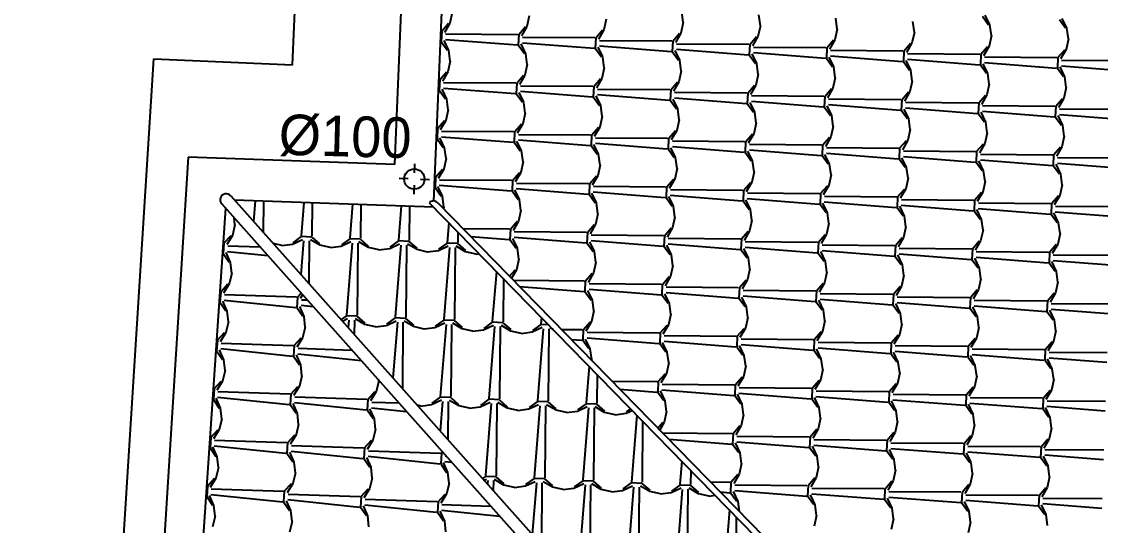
# Model space of a CAD drawing. Extents: x 1037 to 14540, y 1034 to 18285.
# Drawn here: x 5880 to 6412, y 2069 to 2318 of the extents above; entities that cross this region are included whole.
import ezdxf

# ---------------------------------------------------------------- set-up
doc = ezdxf.new("R2010")
doc.units = 0
doc.header["$LTSCALE"] = 100
doc.header["$MEASUREMENT"] = 0
doc.layers.get('0').update_dxf_attribs({"color": 240, "linetype": 'CONTINUOUS'})
for name, color, linetype in [('proiezioni', 252, 'CONTINUOUS'), ('retini copertura', 32, 'CONTINUOUS'), ('testi di progetto', 7, 'CONTINUOUS')]:
    doc.layers.add(name, color=color, linetype=linetype)
doc.styles.add('GREEKS', font='greeks')

# ---------------------------------------------------------------- blocks, each defined once
blk = doc.blocks.new('*X1851')
at = {"color": 0}
for p, q in [((6.4584, 22.1636), (6.4549, 22.1971)), ((6.4584, 22.1636), (6.4456, 22.1115)), ((6.4041, 22.0729), (6.4389, 22.1112)), ((6.4456, 22.1115), (6.4174, 22.0659)), ((6.4041, 22.0729), (6.4006, 22.0213)), ((6.4006, 22.0213), (6.4299, 21.9787)), ((6.4364, 21.9775), (6.4147, 22.0265)), ((6.4213, 22.032), (6.6203, 22.0114)), ((6.4232, 22.0596), (6.582, 22.0543)), ((6.4421, 21.9241), (6.4364, 21.9775)), ((6.4421, 21.9241), (6.4292, 21.8721)), ((6.3878, 21.8335), (6.4226, 21.8718)), ((6.4292, 21.8721), (6.401, 21.8264)), ((6.3878, 21.8335), (6.3843, 21.7819)), ((6.4068, 21.8201), (6.7624, 21.8084)), ((6.7669, 21.8076), (6.7634, 21.756)), ((6.7669, 21.8076), (6.7845, 21.827)), ((6.7916, 21.8191), (6.7802, 21.8006)), ((6.3843, 21.7819), (6.4135, 21.7392)), ((6.4201, 21.738), (6.3983, 21.7871)), ((6.405, 21.7925), (6.7588, 21.7559)), ((6.7634, 21.756), (6.7926, 21.7134)), ((6.7992, 21.7122), (6.7775, 21.7612)), ((6.7841, 21.7667), (6.8437, 21.7605)), ((6.786, 21.7943), (6.8145, 21.7933)), ((6.4258, 21.6847), (6.4201, 21.738)), ((6.8049, 21.6588), (6.7992, 21.7122)), ((6.4258, 21.6847), (6.4129, 21.6326)), ((6.8049, 21.6588), (6.792, 21.6068)), ((6.3714, 21.594), (6.4062, 21.6323)), ((6.4129, 21.6326), (6.3847, 21.587)), ((6.7506, 21.5682), (6.7854, 21.6065)), ((6.792, 21.6068), (6.7638, 21.5611)), ((6.3714, 21.594), (6.3679, 21.5424)), ((6.3679, 21.5424), (6.3972, 21.4998)), ((6.4038, 21.4986), (6.382, 21.5476)), ((6.3886, 21.5531), (6.7425, 21.5165)), ((6.3905, 21.5807), (6.746, 21.5689)), ((6.7506, 21.5682), (6.747, 21.5166)), ((6.7696, 21.5548), (7.0348, 21.5461)), ((6.4094, 21.4452), (6.4038, 21.4986)), ((6.747, 21.5166), (6.7763, 21.4739)), ((6.7829, 21.4727), (6.7611, 21.5218)), ((6.7678, 21.5272), (7.0804, 21.4949)), ((6.4094, 21.4452), (6.3966, 21.3932)), ((6.7886, 21.4194), (6.7829, 21.4727)), ((6.3551, 21.3546), (6.3899, 21.3929)), ((6.3966, 21.3932), (6.3684, 21.3476)), ((6.7886, 21.4194), (6.7757, 21.3673)), ((7.1677, 21.3935), (7.1548, 21.3415)), ((7.1677, 21.3935), (7.1673, 21.3973)), ((6.3551, 21.3546), (6.3516, 21.303)), ((6.3742, 21.3412), (6.7297, 21.3295)), ((6.7342, 21.3287), (6.7307, 21.2771)), ((6.7342, 21.3287), (6.769, 21.367)), ((6.7757, 21.3673), (6.7475, 21.3217)), ((7.1134, 21.3029), (7.1481, 21.3412)), ((7.1548, 21.3415), (7.1266, 21.2958)), ((6.3516, 21.303), (6.3809, 21.2604)), ((6.3874, 21.2591), (6.3657, 21.3082)), ((6.3723, 21.3137), (6.7262, 21.277)), ((6.7307, 21.2771), (6.76, 21.2345)), ((6.7666, 21.2333), (6.7448, 21.2823)), ((6.7514, 21.2878), (7.1053, 21.2512)), ((6.7533, 21.3154), (7.1088, 21.3036)), ((7.1134, 21.3029), (7.1098, 21.2513)), ((7.1324, 21.2895), (7.2672, 21.2851)), ((6.3931, 21.2058), (6.3874, 21.2591)), ((6.7722, 21.1799), (6.7666, 21.2333)), ((7.1098, 21.2513), (7.1391, 21.2086)), ((7.1457, 21.2074), (7.1239, 21.2565)), ((7.1306, 21.2619), (7.3038, 21.244)), ((6.3931, 21.2058), (6.3802, 21.1537)), ((6.7722, 21.1799), (6.7594, 21.1279)), ((7.1514, 21.1541), (7.1457, 21.2074)), ((6.3388, 21.1152), (6.3736, 21.1534)), ((6.3802, 21.1537), (6.352, 21.1081)), ((6.7179, 21.0893), (6.7527, 21.1276)), ((6.7594, 21.1279), (6.7312, 21.0823)), ((7.1514, 21.1541), (7.1385, 21.102)), ((6.3388, 21.1152), (6.3353, 21.0636)), ((6.3353, 21.0636), (6.3645, 21.0209)), ((6.3711, 21.0197), (6.3494, 21.0687)), ((6.356, 21.0742), (6.7098, 21.0376)), ((6.3578, 21.1018), (6.7134, 21.09)), ((6.7179, 21.0893), (6.7144, 21.0377)), ((6.7369, 21.0759), (7.0925, 21.0642)), ((7.097, 21.0634), (7.0935, 21.0118)), ((7.097, 21.0634), (7.1318, 21.1017)), ((7.1385, 21.102), (7.1103, 21.0564)), ((6.3768, 20.9664), (6.3711, 21.0197)), ((6.7144, 21.0377), (6.7437, 20.9951)), ((6.7502, 20.9938), (6.7285, 21.0429)), ((6.7351, 21.0484), (7.089, 21.0117)), ((7.0935, 21.0118), (7.1228, 20.9692)), ((7.1293, 20.968), (7.1076, 21.017)), ((7.1142, 21.0225), (7.4681, 20.9859)), ((7.1161, 21.0501), (7.4716, 21.0383)), ((7.4761, 21.0376), (7.4726, 20.986)), ((7.4761, 21.0376), (7.482, 21.044)), ((7.4913, 21.0336), (7.4894, 21.0305)), ((7.4952, 21.0242), (7.4997, 21.0241)), ((6.3768, 20.9664), (6.3639, 20.9143)), ((6.7559, 20.9405), (6.7502, 20.9938)), ((7.135, 20.9146), (7.1293, 20.968)), ((7.4726, 20.986), (7.5019, 20.9433)), ((7.5085, 20.9421), (7.4867, 20.9912)), ((7.4933, 20.9966), (7.5273, 20.9931)), ((6.3225, 20.8757), (6.3572, 20.914)), ((6.3639, 20.9143), (6.3357, 20.8687)), ((6.7559, 20.9405), (6.743, 20.8884)), ((7.135, 20.9146), (7.1222, 20.8626)), ((7.5141, 20.8888), (7.5085, 20.9421)), ((6.3225, 20.8757), (6.3189, 20.8241)), ((6.3415, 20.8624), (6.697, 20.8506)), ((6.7016, 20.8498), (6.7364, 20.8881)), ((6.743, 20.8884), (6.7148, 20.8428)), ((7.0807, 20.824), (7.1155, 20.8623)), ((7.1222, 20.8626), (7.0939, 20.817)), ((7.5141, 20.8888), (7.5013, 20.8367)), ((6.3189, 20.8241), (6.3482, 20.7815)), ((6.3548, 20.7803), (6.333, 20.8293)), ((6.3397, 20.8348), (6.6935, 20.7981)), ((6.7016, 20.8499), (6.6981, 20.7983)), ((6.6981, 20.7983), (6.7273, 20.7556)), ((6.7339, 20.7544), (6.7121, 20.8034)), ((6.7188, 20.8089), (7.0726, 20.7723)), ((6.7206, 20.8365), (7.0761, 20.8247)), ((7.0807, 20.824), (7.0772, 20.7724)), ((7.0997, 20.8106), (7.4553, 20.7989)), ((7.4598, 20.7981), (7.4563, 20.7465)), ((7.4598, 20.7981), (7.4946, 20.8364)), ((7.5013, 20.8367), (7.4731, 20.7911)), ((6.3604, 20.7269), (6.3548, 20.7802)), ((6.7396, 20.7011), (6.7339, 20.7544)), ((7.0772, 20.7724), (7.1064, 20.7298)), ((7.113, 20.7285), (7.0913, 20.7776)), ((7.0979, 20.7831), (7.4517, 20.7464)), ((7.4563, 20.7465), (7.4856, 20.7039)), ((7.4921, 20.7027), (7.4704, 20.7517)), ((7.477, 20.7572), (7.7639, 20.7275)), ((7.4788, 20.7848), (7.72, 20.7768)), ((6.3604, 20.7269), (6.3476, 20.6748)), ((6.7396, 20.7011), (6.7267, 20.649)), ((7.1187, 20.6752), (7.113, 20.7285)), ((7.4978, 20.6493), (7.4921, 20.7027))]:
    blk.add_line(p, q, dxfattribs=at)
blk = doc.blocks.new('*X1854')
at = {"color": 0}
for p, q in [((6.5582, 22.2818), (6.5501, 22.1804)), ((6.5994, 22.2803), (6.598, 22.1266)), ((6.7982, 22.2733), (6.785, 22.1092)), ((6.8392, 22.2719), (6.8376, 22.1083)), ((7.0381, 22.2649), (7.0248, 22.0985)), ((7.079, 22.2635), (7.0774, 22.0976)), ((7.2781, 22.2565), (7.2646, 22.0877)), ((7.3188, 22.255), (7.3172, 22.0869)), ((7.5121, 22.174), (7.5043, 22.077)), ((7.5574, 22.1276), (7.5569, 22.0761)), ((6.742, 22.0685), (6.7906, 22.0914)), ((6.785, 22.1054), (6.743, 22.0751)), ((6.7964, 22.0842), (6.7832, 21.9187)), ((6.8367, 22.103), (6.785, 22.1053)), ((6.8241, 22.0844), (6.8221, 21.875)), ((6.8762, 22.0625), (6.83, 22.0896)), ((6.8366, 22.103), (6.8757, 22.0691)), ((6.9818, 22.0578), (7.0303, 22.0807)), ((7.0247, 22.0946), (6.9828, 22.0644)), ((7.0362, 22.0734), (7.0078, 21.7188)), ((7.0764, 22.0923), (7.0248, 22.0946)), ((7.0639, 22.0737), (7.0604, 21.718)), ((7.116, 22.0517), (7.0697, 22.0789)), ((7.0764, 22.0923), (7.1155, 22.0584)), ((7.2645, 22.0839), (7.2225, 22.0537)), ((7.3162, 22.0816), (7.2645, 22.0839)), ((7.3162, 22.0816), (7.3552, 22.0477)), ((6.6888, 22.0616), (6.6478, 22.0707)), ((6.6888, 22.0617), (6.742, 22.0686)), ((6.9286, 22.0509), (6.8762, 22.0625)), ((6.9286, 22.0509), (6.9818, 22.0579)), ((7.1683, 22.0402), (7.116, 22.0518)), ((7.1683, 22.0402), (7.2215, 22.0471)), ((7.2216, 22.047), (7.2701, 22.0699)), ((7.2759, 22.0627), (7.2476, 21.7081)), ((7.3036, 22.063), (7.3002, 21.7072)), ((7.3558, 22.041), (7.3095, 22.0682)), ((7.4081, 22.0294), (7.3557, 22.0411)), ((7.4081, 22.0295), (7.4613, 22.0364)), ((7.4613, 22.0363), (7.5098, 22.0592)), ((7.5042, 22.0732), (7.4623, 22.0429)), ((7.5157, 22.052), (7.4873, 21.6974)), ((7.5559, 22.0709), (7.5043, 22.0732)), ((7.5434, 22.0522), (7.5399, 21.6965)), ((7.5955, 22.0303), (7.5493, 22.0574)), ((7.5559, 22.0708), (7.595, 22.037)), ((7.6479, 22.0187), (7.5955, 22.0303)), ((7.6478, 22.0188), (7.662, 22.0206)), ((7.7469, 21.9338), (7.7271, 21.6867)), ((7.7817, 21.8981), (7.7797, 21.6858)), ((7.0077, 21.715), (6.9815, 21.6961)), ((6.9878, 21.689), (7.0133, 21.701)), ((7.0594, 21.7127), (7.0078, 21.715)), ((7.0594, 21.7127), (7.0985, 21.6788)), ((7.2475, 21.7043), (7.2056, 21.674)), ((7.2992, 21.702), (7.2475, 21.7043)), ((7.2992, 21.7019), (7.3383, 21.6681)), ((7.9693, 21.7062), (7.9669, 21.6759)), ((7.0192, 21.6938), (7.0162, 21.6571)), ((7.0469, 21.6941), (7.0462, 21.6234)), ((7.099, 21.6721), (7.0528, 21.6993)), ((7.1513, 21.6605), (7.099, 21.6722)), ((7.1513, 21.6606), (7.2045, 21.6675)), ((7.2046, 21.6674), (7.2531, 21.6903)), ((7.2589, 21.6831), (7.237, 21.4092)), ((7.2866, 21.6833), (7.2835, 21.357)), ((7.3388, 21.6614), (7.2925, 21.6885)), ((7.3911, 21.6498), (7.3388, 21.6614)), ((7.3911, 21.6499), (7.4443, 21.6568)), ((7.4443, 21.6567), (7.4928, 21.6796)), ((7.4873, 21.6936), (7.4453, 21.6633)), ((7.4987, 21.6724), (7.4703, 21.3178)), ((7.539, 21.6912), (7.4873, 21.6935)), ((7.5264, 21.6726), (7.523, 21.3169)), ((7.5785, 21.6507), (7.5323, 21.6778)), ((7.5389, 21.6912), (7.578, 21.6573)), ((7.6309, 21.6391), (7.5785, 21.6507)), ((7.6841, 21.646), (7.7326, 21.6689)), ((7.727, 21.6828), (7.6851, 21.6526)), ((7.7385, 21.6616), (7.7101, 21.307)), ((7.7787, 21.6805), (7.7271, 21.6828)), ((7.7661, 21.6619), (7.7627, 21.3062)), ((7.8183, 21.6399), (7.772, 21.6671)), ((7.7787, 21.6805), (7.8178, 21.6466)), ((7.9239, 21.6352), (7.9724, 21.6581)), ((7.9668, 21.6721), (7.9248, 21.6419)), ((7.9782, 21.6509), (7.9499, 21.2963)), ((8.0042, 21.6704), (7.9668, 21.6721)), ((8.0059, 21.6511), (8.0025, 21.2954)), ((8.0262, 21.6479), (8.0118, 21.6563)), ((7.6309, 21.6391), (7.684, 21.6461)), ((7.8706, 21.6283), (7.8183, 21.64)), ((7.8706, 21.6284), (7.9238, 21.6353)), ((8.204, 21.4659), (8.1896, 21.2856)), ((8.2436, 21.4255), (8.2422, 21.2847)), ((7.3741, 21.2702), (7.4273, 21.2772)), ((7.4274, 21.2771), (7.4759, 21.3)), ((7.4703, 21.314), (7.4283, 21.2837)), ((7.4817, 21.2927), (7.4701, 21.1475)), ((7.522, 21.3116), (7.4703, 21.3139)), ((7.5094, 21.293), (7.5076, 21.1054)), ((7.5616, 21.2711), (7.5153, 21.2982)), ((7.522, 21.3116), (7.561, 21.2777)), ((7.6671, 21.2664), (7.7156, 21.2892)), ((7.71, 21.3032), (7.6681, 21.273)), ((7.7215, 21.282), (7.6931, 20.9274)), ((7.7617, 21.3009), (7.7101, 21.3032)), ((7.7492, 21.2823), (7.7457, 20.9265)), ((7.8013, 21.2603), (7.755, 21.2875)), ((7.7617, 21.3009), (7.8008, 21.267)), ((7.9069, 21.2556), (7.9554, 21.2785)), ((7.9498, 21.2925), (7.9079, 21.2622)), ((8.0015, 21.2902), (7.9498, 21.2925)), ((8.0411, 21.2496), (7.9948, 21.2767)), ((8.0015, 21.2901), (8.0406, 21.2563)), ((8.1896, 21.2818), (8.1476, 21.2515)), ((8.2413, 21.2794), (8.1896, 21.2817)), ((8.2412, 21.2794), (8.2803, 21.2455)), ((7.3741, 21.2702), (7.3576, 21.2739)), ((7.6139, 21.2595), (7.5615, 21.2711)), ((7.6139, 21.2595), (7.6671, 21.2664)), ((7.8536, 21.2487), (7.8013, 21.2604)), ((7.8536, 21.2488), (7.9068, 21.2557)), ((7.9612, 21.2713), (7.9329, 20.9167)), ((7.9889, 21.2715), (7.9855, 20.9158)), ((8.0934, 21.238), (8.041, 21.2496)), ((8.0934, 21.2381), (8.1466, 21.245)), ((8.1466, 21.2449), (8.1951, 21.2678)), ((8.201, 21.2606), (8.1726, 20.906)), ((8.2287, 21.2608), (8.2252, 20.9051)), ((8.2808, 21.2389), (8.2346, 21.266)), ((8.3332, 21.2273), (8.2808, 21.2389)), ((8.3332, 21.2273), (8.3863, 21.2343)), ((8.3864, 21.2342), (8.4166, 21.2484)), ((8.4089, 21.2563), (8.3874, 21.2408)), ((8.4388, 21.2257), (8.4124, 20.8953)), ((8.4679, 21.1959), (8.465, 20.8943)), ((8.6612, 20.9981), (8.6522, 20.8845)), ((7.6931, 20.9236), (7.6788, 20.9133)), ((7.6869, 20.9041), (7.6986, 20.9096)), ((7.7448, 20.9213), (7.6931, 20.9236)), ((7.7843, 20.8807), (7.7381, 20.9078)), ((7.7447, 20.9212), (7.7838, 20.8874)), ((7.9328, 20.9129), (7.8909, 20.8826)), ((7.9845, 20.9105), (7.9328, 20.9128)), ((7.9845, 20.9105), (8.0236, 20.8766)), ((8.7054, 20.9529), (8.7048, 20.8836)), ((7.7045, 20.9024), (7.7032, 20.8859)), ((7.7322, 20.9026), (7.7317, 20.8538)), ((7.8367, 20.8691), (7.7843, 20.8807)), ((7.8367, 20.8692), (7.8898, 20.8761)), ((7.8899, 20.876), (7.9384, 20.8989)), ((7.9442, 20.8917), (7.924, 20.638)), ((7.9719, 20.8919), (7.969, 20.5874)), ((8.0241, 20.87), (7.9778, 20.8971)), ((8.0764, 20.8584), (8.0241, 20.87)), ((8.0764, 20.8584), (8.1296, 20.8654)), ((8.1296, 20.8653), (8.1782, 20.8882)), ((8.1726, 20.9021), (8.1306, 20.8719)), ((8.184, 20.881), (8.1557, 20.5264)), ((8.2243, 20.8998), (8.1726, 20.9021)), ((8.2117, 20.8812), (8.2083, 20.5255)), ((8.2639, 20.8593), (8.2176, 20.8864)), ((8.2243, 20.8998), (8.2633, 20.8659)), ((8.3162, 20.8476), (8.2638, 20.8593)), ((8.3162, 20.8477), (8.3694, 20.8546)), ((8.3694, 20.8546), (8.4179, 20.8774)), ((8.4123, 20.8914), (8.3704, 20.8612)), ((8.4238, 20.8702), (8.3954, 20.5156)), ((8.464, 20.8891), (8.4124, 20.8914)), ((8.4514, 20.8704), (8.448, 20.5147)), ((8.5036, 20.8485), (8.4573, 20.8757)), ((8.464, 20.8891), (8.5031, 20.8552)), ((8.6092, 20.8438), (8.6577, 20.8667)), ((8.6521, 20.8807), (8.6102, 20.8504)), ((8.6635, 20.8595), (8.6352, 20.5049)), ((8.7038, 20.8784), (8.6521, 20.8807)), ((8.6912, 20.8597), (8.6878, 20.504)), ((8.7434, 20.8378), (8.6971, 20.8649)), ((8.7038, 20.8783), (8.7428, 20.8445)), ((8.5559, 20.8369), (8.5036, 20.8486)), ((8.5559, 20.837), (8.6091, 20.8439)), ((8.7957, 20.8262), (8.7433, 20.8378)), ((8.7957, 20.8263), (8.8254, 20.8301)), ((8.896, 20.7578), (8.8749, 20.4942)), ((8.9297, 20.7233), (8.9275, 20.4933))]:
    blk.add_line(p, q, dxfattribs=at)
blk = doc.blocks.new('*X1855')
at = {"color": 0}
for p, q in [((7.5298, 23.2098), (7.5182, 23.1574)), ((7.9094, 23.1935), (7.8979, 23.1411)), ((8.6687, 23.1609), (8.6617, 23.2141)), ((9.0484, 23.1446), (9.0413, 23.1978)), ((10.1434, 23.1919), (10.1737, 23.15)), ((10.1803, 23.149), (10.1573, 23.1974)), ((7.4778, 23.1178), (7.5116, 23.1569)), ((7.5182, 23.1575), (7.4912, 23.1111)), ((7.8574, 23.1015), (7.8912, 23.1407)), ((7.8979, 23.1412), (7.8708, 23.0949)), ((8.2891, 23.1772), (8.2775, 23.1249)), ((8.6687, 23.1609), (8.6572, 23.1086)), ((9.0484, 23.1446), (9.0368, 23.0923)), ((9.428, 23.1284), (9.421, 23.1815)), ((9.8077, 23.1121), (9.8006, 23.1652)), ((10.1873, 23.0958), (10.1803, 23.1489)), ((10.523, 23.1756), (10.5533, 23.1337)), ((10.5599, 23.1327), (10.537, 23.1811)), ((7.4777, 23.1178), (7.4755, 23.0662)), ((7.4967, 23.1051), (7.8525, 23.1023)), ((7.8574, 23.1015), (7.8552, 23.0499)), ((7.8764, 23.0888), (8.2321, 23.086)), ((8.237, 23.0852), (8.2348, 23.0336)), ((8.2371, 23.0852), (8.2709, 23.1244)), ((8.2775, 23.1249), (8.2505, 23.0786)), ((8.6167, 23.0689), (8.6505, 23.1081)), ((8.6572, 23.1086), (8.6301, 23.0623)), ((8.9964, 23.0526), (9.0302, 23.0918)), ((9.0368, 23.0923), (9.0098, 23.046)), ((9.428, 23.1283), (9.4165, 23.076)), ((9.8077, 23.1121), (9.7961, 23.0597)), ((10.1873, 23.0958), (10.1758, 23.0434)), ((10.567, 23.0795), (10.5599, 23.1327)), ((7.4755, 23.0661), (7.5058, 23.0243)), ((7.5125, 23.0232), (7.4895, 23.0717)), ((7.4963, 23.0775), (7.851, 23.0498)), ((7.8552, 23.0498), (7.8855, 23.008)), ((7.8921, 23.0069), (7.8691, 23.0554)), ((7.876, 23.0612), (8.2306, 23.0335)), ((8.2348, 23.0336), (8.2651, 22.9917)), ((8.2718, 22.9907), (8.2488, 23.0391)), ((8.2556, 23.0449), (8.6103, 23.0172)), ((8.256, 23.0725), (8.6118, 23.0698)), ((8.6167, 23.0689), (8.6145, 23.0173)), ((8.6357, 23.0562), (8.9914, 23.0535)), ((8.9963, 23.0527), (8.9941, 23.001)), ((9.0153, 23.0399), (9.3711, 23.0372)), ((9.376, 23.0364), (9.3738, 22.9847)), ((9.376, 23.0363), (9.4098, 23.0755)), ((9.4165, 23.076), (9.3894, 23.0297)), ((9.7557, 23.0201), (9.7895, 23.0592)), ((9.7961, 23.0597), (9.7691, 23.0134)), ((10.1353, 23.0038), (10.1691, 23.0429)), ((10.1758, 23.0434), (10.1487, 22.9971)), ((10.567, 23.0795), (10.5555, 23.0271)), ((7.5194, 22.97), (7.5124, 23.0232)), ((7.8991, 22.9537), (7.8921, 23.0069)), ((8.2788, 22.9375), (8.2717, 22.9906)), ((8.6145, 23.0173), (8.6448, 22.9754)), ((8.6514, 22.9744), (8.6284, 23.0228)), ((8.6353, 23.0286), (8.9899, 23.0009)), ((8.9941, 23.001), (9.0245, 22.9591)), ((9.0311, 22.9581), (9.0081, 23.0065)), ((9.0149, 23.0123), (9.3696, 22.9846)), ((9.3738, 22.9847), (9.4041, 22.9428)), ((9.4107, 22.9418), (9.3877, 22.9902)), ((9.3946, 22.996), (9.7492, 22.9683)), ((9.395, 23.0237), (9.7507, 23.0209)), ((9.7556, 23.0201), (9.7534, 22.9684)), ((9.7742, 22.9797), (10.1289, 22.952)), ((9.7746, 23.0074), (10.1304, 23.0046)), ((10.1353, 23.0038), (10.1331, 22.9521)), ((10.1543, 22.9911), (10.51, 22.9883)), ((10.5149, 22.9875), (10.5127, 22.9358)), ((10.515, 22.9875), (10.5488, 23.0266)), ((10.5554, 23.0271), (10.5284, 22.9808)), ((7.5195, 22.97), (7.5079, 22.9177)), ((7.8991, 22.9537), (7.8876, 22.9014)), ((8.2788, 22.9375), (8.2672, 22.8851)), ((8.6584, 22.9212), (8.6514, 22.9743)), ((9.0381, 22.9049), (9.031, 22.958)), ((9.4177, 22.8886), (9.4107, 22.9418)), ((9.7534, 22.9684), (9.7838, 22.9265)), ((9.7904, 22.9255), (9.7674, 22.9739)), ((9.7974, 22.8723), (9.7903, 22.9255)), ((10.1331, 22.9521), (10.1634, 22.9102)), ((10.17, 22.9092), (10.147, 22.9577)), ((10.1539, 22.9634), (10.5085, 22.9357)), ((10.5127, 22.9358), (10.5431, 22.8939)), ((10.5497, 22.8929), (10.5267, 22.9414)), ((10.5335, 22.9471), (10.8072, 22.9257)), ((10.5339, 22.9748), (10.8089, 22.9726)), ((7.4675, 22.878), (7.4652, 22.8264)), ((7.4675, 22.878), (7.5013, 22.9172)), ((7.5079, 22.9177), (7.4809, 22.8714)), ((7.8471, 22.8617), (7.8809, 22.9009)), ((7.8876, 22.9014), (7.8605, 22.8551)), ((8.2268, 22.8454), (8.2606, 22.8846)), ((8.2672, 22.8851), (8.2402, 22.8388)), ((8.6584, 22.9212), (8.6469, 22.8688)), ((9.0381, 22.9049), (9.0265, 22.8525)), ((9.4177, 22.8886), (9.4062, 22.8362)), ((9.7974, 22.8723), (9.7859, 22.8199)), ((10.177, 22.856), (10.17, 22.9092)), ((10.5567, 22.8397), (10.5497, 22.8929)), ((7.4652, 22.8264), (7.4956, 22.7845)), ((7.5022, 22.7835), (7.4792, 22.8319)), ((7.4861, 22.8377), (7.8407, 22.81)), ((7.4864, 22.8653), (7.8422, 22.8626)), ((7.8471, 22.8618), (7.8449, 22.8101)), ((7.8657, 22.8214), (8.2204, 22.7937)), ((7.8661, 22.849), (8.2218, 22.8463)), ((8.2268, 22.8455), (8.2245, 22.7938)), ((8.2457, 22.8328), (8.6015, 22.83)), ((8.6064, 22.8292), (8.6042, 22.7775)), ((8.6064, 22.8292), (8.6402, 22.8683)), ((8.6469, 22.8688), (8.6198, 22.8225)), ((8.9861, 22.8129), (9.0199, 22.852)), ((9.0265, 22.8525), (8.9995, 22.8062)), ((9.3657, 22.7966), (9.3995, 22.8357)), ((9.4062, 22.8362), (9.3791, 22.7899)), ((9.7454, 22.7803), (9.7792, 22.8194)), ((9.7858, 22.8199), (9.7588, 22.7736)), ((10.1771, 22.856), (10.1655, 22.8036)), ((10.5567, 22.8397), (10.5452, 22.7873)), ((7.5092, 22.7303), (7.5021, 22.7834)), ((7.8449, 22.8101), (7.8752, 22.7682)), ((7.8818, 22.7672), (7.8588, 22.8156)), ((7.8888, 22.714), (7.8818, 22.7671)), ((8.2245, 22.7938), (8.2549, 22.7519)), ((8.2615, 22.7509), (8.2385, 22.7993)), ((8.2454, 22.8051), (8.6, 22.7774)), ((8.6042, 22.7775), (8.6345, 22.7356)), ((8.6411, 22.7346), (8.6181, 22.783)), ((8.625, 22.7888), (8.9797, 22.7611)), ((8.6254, 22.8165), (8.9811, 22.8137)), ((8.9861, 22.8129), (8.9838, 22.7612)), ((9.0208, 22.7183), (8.9978, 22.7668)), ((9.0047, 22.7725), (9.3593, 22.7448)), ((9.005, 22.8002), (9.3608, 22.7974)), ((9.3657, 22.7966), (9.3635, 22.7449)), ((9.3847, 22.7839), (9.7404, 22.7811)), ((9.7454, 22.7803), (9.7431, 22.7286)), ((9.7643, 22.7676), (10.1201, 22.7648)), ((10.125, 22.764), (10.1588, 22.8031)), ((10.1655, 22.8036), (10.1384, 22.7573)), ((10.5047, 22.7477), (10.5385, 22.7868)), ((10.5451, 22.7874), (10.5181, 22.741)), ((7.5092, 22.7303), (7.4976, 22.6779)), ((7.8888, 22.714), (7.8773, 22.6616)), ((8.2685, 22.6977), (8.2614, 22.7508)), ((8.6481, 22.6814), (8.6411, 22.7346)), ((8.9838, 22.7612), (9.0142, 22.7193)), ((9.0278, 22.6651), (9.0208, 22.7183)), ((9.3635, 22.7449), (9.3938, 22.703)), ((9.4004, 22.702), (9.3774, 22.7505)), ((9.3843, 22.7562), (9.739, 22.7285)), ((9.7431, 22.7286), (9.7735, 22.6867)), ((9.7801, 22.6857), (9.7571, 22.7342)), ((9.764, 22.7399), (10.1186, 22.7122)), ((10.125, 22.764), (10.1228, 22.7123)), ((10.1228, 22.7123), (10.1531, 22.6704)), ((10.1597, 22.6694), (10.1367, 22.7179)), ((10.1436, 22.7236), (10.4983, 22.6959)), ((10.144, 22.7513), (10.4997, 22.7485)), ((10.5047, 22.7477), (10.5024, 22.696)), ((10.5236, 22.735), (10.8004, 22.7328)), ((7.4572, 22.6383), (7.491, 22.6774)), ((7.4976, 22.6779), (7.4706, 22.6316)), ((7.8368, 22.622), (7.8706, 22.6611)), ((7.8773, 22.6616), (7.8503, 22.6153)), ((8.2685, 22.6977), (8.2569, 22.6453)), ((8.6482, 22.6814), (8.6366, 22.629)), ((9.0278, 22.6651), (9.0163, 22.6127)), ((9.4074, 22.6488), (9.4004, 22.702)), ((9.7871, 22.6325), (9.7801, 22.6857)), ((10.1667, 22.6162), (10.1597, 22.6694)), ((10.5024, 22.696), (10.5328, 22.6541)), ((10.5394, 22.6531), (10.5164, 22.7016)), ((10.5233, 22.7073), (10.7988, 22.6858)), ((7.4572, 22.6383), (7.4549, 22.5866)), ((7.4761, 22.6256), (7.8319, 22.6228)), ((7.8368, 22.622), (7.8346, 22.5703)), ((7.8558, 22.6093), (8.2115, 22.6065)), ((8.2165, 22.6057), (8.2142, 22.554)), ((8.2165, 22.6057), (8.2503, 22.6448)), ((8.2569, 22.6453), (8.2299, 22.599)), ((8.5961, 22.5894), (8.6299, 22.6285)), ((8.6366, 22.629), (8.6096, 22.5827)), ((8.9758, 22.5731), (9.0096, 22.6122)), ((9.0162, 22.6127), (8.9892, 22.5664)), ((9.4075, 22.6488), (9.3959, 22.5964)), ((9.7871, 22.6325), (9.7756, 22.5801)), ((10.1668, 22.6162), (10.1552, 22.5638)), ((10.5464, 22.5999), (10.5394, 22.6531)), ((7.4549, 22.5866), (7.4853, 22.5447)), ((7.4919, 22.5437), (7.4689, 22.5921)), ((7.4758, 22.5979), (7.8304, 22.5702)), ((7.8346, 22.5703), (7.8649, 22.5284)), ((7.8715, 22.5274), (7.8485, 22.5759)), ((7.8554, 22.5816), (8.2101, 22.5539)), ((8.2142, 22.554), (8.2446, 22.5121)), ((8.2512, 22.5111), (8.2282, 22.5596)), ((8.2351, 22.5653), (8.5897, 22.5376)), ((8.2354, 22.593), (8.5912, 22.5902)), ((8.5961, 22.5894), (8.5939, 22.5377)), ((8.6151, 22.5767), (8.9708, 22.5739)), ((8.9758, 22.5731), (8.9735, 22.5214)), ((8.9947, 22.5604), (9.3505, 22.5576)), ((9.3554, 22.5568), (9.3532, 22.5051)), ((9.3554, 22.5568), (9.3892, 22.5959)), ((9.3959, 22.5964), (9.3689, 22.5501)), ((9.7351, 22.5405), (9.7689, 22.5796)), ((9.7755, 22.5802), (9.7485, 22.5338)), ((10.1147, 22.5242), (10.1485, 22.5633)), ((10.1552, 22.5639), (10.1282, 22.5175)), ((10.5464, 22.5999), (10.5349, 22.5475)), ((7.4989, 22.4905), (7.4918, 22.5437)), ((7.8785, 22.4742), (7.8715, 22.5274)), ((8.2582, 22.4579), (8.2512, 22.5111)), ((8.5939, 22.5377), (8.6242, 22.4958)), ((8.6308, 22.4948), (8.6078, 22.5433)), ((8.6147, 22.549), (8.9694, 22.5213)), ((8.9735, 22.5214), (9.0039, 22.4795)), ((9.0105, 22.4785), (8.9875, 22.527)), ((8.9944, 22.5327), (9.349, 22.505)), ((9.3532, 22.5051), (9.3835, 22.4632)), ((9.3901, 22.4622), (9.3671, 22.5107)), ((9.374, 22.5164), (9.7287, 22.4887)), ((9.3744, 22.5441), (9.7301, 22.5413)), ((9.7351, 22.5405), (9.7328, 22.4888)), ((9.7537, 22.5002), (10.1083, 22.4725)), ((9.754, 22.5278), (10.1098, 22.525)), ((10.1147, 22.5242), (10.1125, 22.4725)), ((10.1337, 22.5115), (10.4894, 22.5087)), ((10.4944, 22.5079), (10.4921, 22.4563)), ((10.4944, 22.5079), (10.5282, 22.547)), ((10.5349, 22.5476), (10.5078, 22.5013)), ((7.4989, 22.4905), (7.4873, 22.4381)), ((7.8786, 22.4742), (7.867, 22.4218)), ((8.2582, 22.4579), (8.2467, 22.4055)), ((8.6378, 22.4416), (8.6308, 22.4948)), ((9.0175, 22.4253), (9.0105, 22.4785)), ((9.3971, 22.409), (9.3901, 22.4622)), ((9.7328, 22.4888), (9.7632, 22.4469)), ((9.7698, 22.4459), (9.7468, 22.4944)), ((9.7768, 22.3927), (9.7698, 22.4459)), ((10.1125, 22.4725), (10.1428, 22.4306)), ((10.1494, 22.4296), (10.1264, 22.4781)), ((10.1333, 22.4839), (10.488, 22.4562)), ((10.4921, 22.4562), (10.5225, 22.4144)), ((10.5291, 22.4133), (10.5061, 22.4618)), ((10.513, 22.4676), (10.7903, 22.4459)), ((10.5133, 22.4952), (10.792, 22.493)), ((7.4469, 22.3985), (7.4447, 22.3468)), ((7.4469, 22.3985), (7.4807, 22.4376)), ((7.4874, 22.4381), (7.4603, 22.3918)), ((7.8265, 22.3822), (7.8603, 22.4213)), ((7.867, 22.4218), (7.84, 22.3755)), ((8.2062, 22.3659), (8.24, 22.405)), ((8.2467, 22.4055), (8.2196, 22.3592)), ((8.6379, 22.4416), (8.6263, 22.3892)), ((9.0175, 22.4253), (9.006, 22.3729)), ((9.3972, 22.409), (9.3856, 22.3566)), ((9.7768, 22.3927), (9.7653, 22.3403)), ((10.1564, 22.3764), (10.1494, 22.4296)), ((10.5361, 22.3601), (10.5291, 22.4133)), ((7.4446, 22.3468), (7.475, 22.3049)), ((7.4816, 22.3039), (7.4586, 22.3524)), ((7.4655, 22.3581), (7.8201, 22.3304)), ((7.4659, 22.3858), (7.8216, 22.383)), ((7.8265, 22.3822), (7.8243, 22.3305)), ((7.8451, 22.3418), (8.1998, 22.3141)), ((7.8455, 22.3695), (8.2012, 22.3667)), ((8.2062, 22.3659), (8.204, 22.3142)), ((8.2252, 22.3532), (8.5809, 22.3504)), ((8.5858, 22.3496), (8.5836, 22.2979)), ((8.5858, 22.3496), (8.6196, 22.3887)), ((8.6263, 22.3893), (8.5993, 22.3429)), ((8.9655, 22.3333), (8.9993, 22.3724)), ((9.006, 22.373), (8.9789, 22.3266)), ((9.3451, 22.317), (9.379, 22.3561)), ((9.3856, 22.3567), (9.3586, 22.3104)), ((9.7248, 22.3007), (9.7586, 22.3399)), ((9.7653, 22.3404), (9.7382, 22.2941)), ((10.1565, 22.3764), (10.1449, 22.324)), ((10.5361, 22.3601), (10.5246, 22.3078)), ((7.4886, 22.2507), (7.4816, 22.3039)), ((7.8243, 22.3305), (7.8546, 22.2886)), ((7.8612, 22.2876), (7.8383, 22.3361)), ((7.8682, 22.2344), (7.8612, 22.2876)), ((8.2039, 22.3142), (8.2343, 22.2723)), ((8.2409, 22.2713), (8.2179, 22.3198)), ((8.2248, 22.3256), (8.5794, 22.2978)), ((8.5836, 22.2979), (8.6139, 22.256)), ((8.6205, 22.255), (8.5976, 22.3035)), ((8.6044, 22.3093), (8.9591, 22.2816)), ((8.6048, 22.3369), (8.9605, 22.3341)), ((8.9655, 22.3333), (8.9633, 22.2816)), ((9.0002, 22.2387), (8.9772, 22.2872)), ((8.9841, 22.293), (9.3387, 22.2653)), ((8.9845, 22.3206), (9.3402, 22.3178)), ((9.3451, 22.317), (9.3429, 22.2654)), ((9.3641, 22.3043), (9.7198, 22.3015)), ((9.7248, 22.3007), (9.7226, 22.2491)), ((9.7438, 22.288), (10.0995, 22.2853)), ((10.1044, 22.2844), (10.1383, 22.3236)), ((10.1449, 22.3241), (10.1179, 22.2778)), ((10.4841, 22.2681), (10.5179, 22.3073)), ((10.5246, 22.3078), (10.4975, 22.2615)), ((7.4886, 22.2507), (7.4869, 22.2427)), ((7.8683, 22.2344), (7.8567, 22.182)), ((8.2479, 22.2181), (8.2409, 22.2713)), ((8.6275, 22.2018), (8.6205, 22.255)), ((8.9632, 22.2816), (8.9936, 22.2397)), ((9.0072, 22.1855), (9.0002, 22.2387)), ((9.3429, 22.2653), (9.3732, 22.2235)), ((9.3798, 22.2224), (9.3569, 22.2709)), ((9.3637, 22.2767), (9.7184, 22.249)), ((9.7225, 22.2491), (9.7529, 22.2072)), ((9.7595, 22.2061), (9.7365, 22.2546)), ((9.7434, 22.2604), (10.098, 22.2327)), ((10.1044, 22.2844), (10.1022, 22.2328)), ((10.1391, 22.1898), (10.1162, 22.2383)), ((10.123, 22.2441), (10.4777, 22.2164)), ((10.1234, 22.2717), (10.4791, 22.269)), ((10.4841, 22.2681), (10.4819, 22.2165)), ((10.5031, 22.2554), (10.7836, 22.2533)), ((7.8162, 22.1424), (7.8501, 22.1815)), ((7.8567, 22.1821), (7.8297, 22.1357)), ((8.2479, 22.2181), (8.2364, 22.1657)), ((8.6276, 22.2018), (8.616, 22.1494)), ((9.0072, 22.1855), (8.9957, 22.1331)), ((9.3868, 22.1692), (9.3798, 22.2224)), ((9.7665, 22.1529), (9.7595, 22.2061)), ((10.1022, 22.2328), (10.1325, 22.1909)), ((10.1462, 22.1367), (10.1391, 22.1898)), ((10.4818, 22.2165), (10.5122, 22.1746)), ((10.5188, 22.1736), (10.4958, 22.222)), ((10.5027, 22.2278), (10.7819, 22.206)), ((7.5824, 22.145), (7.8113, 22.1432)), ((7.8162, 22.1424), (7.814, 22.0907)), ((7.8352, 22.1297), (8.1909, 22.1269)), ((8.1959, 22.1261), (8.2297, 22.1652)), ((8.2364, 22.1658), (8.2093, 22.1194)), ((8.5755, 22.1098), (8.6094, 22.149)), ((8.616, 22.1495), (8.589, 22.1032)), ((8.9552, 22.0935), (8.989, 22.1327)), ((8.9957, 22.1332), (8.9686, 22.0869)), ((9.3869, 22.1692), (9.3753, 22.1169)), ((9.7665, 22.1529), (9.755, 22.1006)), ((10.1462, 22.1366), (10.1346, 22.0843)), ((10.5258, 22.1204), (10.5188, 22.1735)), ((7.6211, 22.1054), (7.8099, 22.0907)), ((7.814, 22.0907), (7.8443, 22.0488)), ((7.8509, 22.0478), (7.828, 22.0963)), ((7.8349, 22.1021), (8.1895, 22.0744)), ((8.1959, 22.1261), (8.1937, 22.0745)), ((8.1937, 22.0744), (8.224, 22.0325)), ((8.2306, 22.0315), (8.2076, 22.08)), ((8.2145, 22.0858), (8.5692, 22.0581)), ((8.2149, 22.1134), (8.5706, 22.1106)), ((8.5755, 22.1098), (8.5733, 22.0582)), ((8.5945, 22.0971), (8.9502, 22.0944)), ((8.9552, 22.0935), (8.953, 22.0419)), ((8.9742, 22.0808), (9.3299, 22.0781)), ((9.3348, 22.0772), (9.3326, 22.0256)), ((9.3348, 22.0772), (9.3687, 22.1164)), ((9.3753, 22.1169), (9.3483, 22.0706)), ((9.7145, 22.0609), (9.7483, 22.1001)), ((9.755, 22.1006), (9.7279, 22.0543)), ((10.0942, 22.0446), (10.128, 22.0838)), ((10.1346, 22.0843), (10.1076, 22.038)), ((10.5258, 22.1204), (10.5143, 22.068)), ((7.8579, 21.9946), (7.8509, 22.0478)), ((8.2376, 21.9783), (8.2306, 22.0315)), ((8.5733, 22.0581), (8.6036, 22.0163)), ((8.6102, 22.0152), (8.5873, 22.0637)), ((8.5942, 22.0695), (8.9488, 22.0418)), ((8.953, 22.0419), (8.9833, 22)), ((8.9899, 21.9989), (8.9669, 22.0474)), ((8.9738, 22.0532), (9.3285, 22.0255)), ((9.3326, 22.0256), (9.3629, 21.9837)), ((9.3695, 21.9827), (9.3466, 22.0311)), ((9.3535, 22.0369), (9.7081, 22.0092)), ((9.3538, 22.0645), (9.7095, 22.0618)), ((9.7145, 22.061), (9.7123, 22.0093)), ((9.7331, 22.0206), (10.0878, 21.9929)), ((9.7335, 22.0483), (10.0892, 22.0455)), ((10.0941, 22.0447), (10.0919, 21.993)), ((10.1131, 22.032), (10.4688, 22.0292)), ((10.4738, 22.0284), (10.4716, 21.9767)), ((10.4738, 22.0283), (10.5076, 22.0675)), ((10.5143, 22.068), (10.4872, 22.0217)), ((7.858, 21.9946), (7.8464, 21.9422)), ((8.2376, 21.9783), (8.2261, 21.926)), ((8.6172, 21.962), (8.6102, 22.0152)), ((8.9969, 21.9458), (8.9899, 21.9989)), ((9.3766, 21.9295), (9.3695, 21.9826)), ((9.7123, 22.0093), (9.7426, 21.9674)), ((9.7492, 21.9664), (9.7262, 22.0148)), ((10.0919, 21.993), (10.1222, 21.9511)), ((10.1288, 21.9501), (10.1059, 21.9985)), ((10.1128, 22.0043), (10.4674, 21.9766)), ((10.4716, 21.9767), (10.5019, 21.9348)), ((10.5085, 21.9338), (10.4855, 21.9822)), ((10.4924, 21.988), (10.7735, 21.9661)), ((10.4928, 22.0157), (10.7751, 22.0135)), ((7.8122, 21.9098), (7.8398, 21.9418)), ((7.8464, 21.9423), (7.8218, 21.9)), ((8.1856, 21.8863), (8.2194, 21.9255)), ((8.2261, 21.926), (8.199, 21.8797)), ((8.6173, 21.962), (8.6057, 21.9097)), ((8.9969, 21.9457), (8.9854, 21.8934)), ((9.3766, 21.9295), (9.365, 21.8771)), ((9.7562, 21.9132), (9.7492, 21.9663)), ((10.1359, 21.8969), (10.1288, 21.95)), ((10.5155, 21.8806), (10.5085, 21.9338)), ((7.8317, 21.8899), (8.1806, 21.8872)), ((8.1856, 21.8863), (8.1834, 21.8347)), ((8.2046, 21.8736), (8.5603, 21.8709)), ((8.5652, 21.8701), (8.563, 21.8184)), ((8.5653, 21.87), (8.5991, 21.9092)), ((8.6057, 21.9097), (8.5787, 21.8634)), ((8.9449, 21.8537), (8.9787, 21.8929)), ((8.9854, 21.8934), (8.9583, 21.8471)), ((9.3246, 21.8374), (9.3584, 21.8766)), ((9.365, 21.8771), (9.338, 21.8308)), ((9.7447, 21.8608), (9.7176, 21.8145)), ((9.7562, 21.9132), (9.7447, 21.8608)), ((10.1359, 21.8969), (10.1243, 21.8445)), ((10.5156, 21.8806), (10.504, 21.8282)), ((7.8615, 21.8594), (8.1792, 21.8346)), ((8.1834, 21.8347), (8.2137, 21.7928)), ((8.2203, 21.7918), (8.1973, 21.8402)), ((8.2042, 21.846), (8.5589, 21.8183)), ((8.563, 21.8184), (8.5933, 21.7765)), ((8.6, 21.7755), (8.577, 21.8239)), ((8.5839, 21.8297), (8.9385, 21.802)), ((8.5842, 21.8574), (8.9399, 21.8546)), ((8.9449, 21.8538), (8.9427, 21.8021)), ((8.9796, 21.7592), (8.9566, 21.8076)), ((8.9635, 21.8134), (9.3182, 21.7857)), ((8.9639, 21.8411), (9.3196, 21.8383)), ((9.3245, 21.8375), (9.3223, 21.7858)), ((9.3435, 21.8248), (9.6992, 21.822)), ((9.7042, 21.8212), (9.702, 21.7695)), ((9.7042, 21.8212), (9.738, 21.8603)), ((9.7232, 21.8085), (10.0789, 21.8057)), ((10.0839, 21.8049), (10.1177, 21.844)), ((10.1243, 21.8445), (10.0973, 21.7982)), ((10.4635, 21.7886), (10.4973, 21.8277)), ((10.504, 21.8282), (10.4769, 21.7819)), ((8.2273, 21.7386), (8.2203, 21.7917)), ((8.607, 21.7223), (8.5999, 21.7754)), ((8.9427, 21.8021), (8.973, 21.7602)), ((8.9866, 21.706), (8.9796, 21.7591)), ((9.3223, 21.7858), (9.3527, 21.7439)), ((9.3593, 21.7429), (9.3363, 21.7913)), ((9.3432, 21.7971), (9.6978, 21.7694)), ((9.702, 21.7695), (9.7323, 21.7276)), ((9.7389, 21.7266), (9.7159, 21.775)), ((9.7228, 21.7808), (10.0775, 21.7531)), ((10.0838, 21.8049), (10.0816, 21.7532)), ((10.1186, 21.7103), (10.0956, 21.7588)), ((10.1025, 21.7645), (10.4571, 21.7368)), ((10.1028, 21.7922), (10.4585, 21.7894)), ((10.4635, 21.7886), (10.4613, 21.7369)), ((10.4825, 21.7759), (10.7667, 21.7737)), ((8.2273, 21.7386), (8.2158, 21.6862)), ((8.607, 21.7223), (8.5954, 21.6699)), ((8.9866, 21.706), (8.9751, 21.6536)), ((9.3663, 21.6897), (9.3592, 21.7429)), ((9.7459, 21.6734), (9.7389, 21.7266)), ((10.0816, 21.7532), (10.112, 21.7113)), ((10.1256, 21.6571), (10.1186, 21.7103)), ((10.4613, 21.7369), (10.4916, 21.695)), ((10.4982, 21.694), (10.4752, 21.7425)), ((10.4821, 21.7482), (10.765, 21.7261)), ((8.0679, 21.6482), (8.1703, 21.6474)), ((8.1753, 21.6465), (8.2091, 21.6857)), ((8.2158, 21.6862), (8.1887, 21.6399)), ((8.555, 21.6303), (8.5888, 21.6694)), ((8.5954, 21.6699), (8.5684, 21.6236)), ((8.9346, 21.614), (8.9684, 21.6531)), ((8.9751, 21.6536), (8.948, 21.6073)), ((9.3663, 21.6897), (9.3547, 21.6373)), ((9.746, 21.6734), (9.7344, 21.621)), ((10.1256, 21.6571), (10.1141, 21.6047)), ((10.5052, 21.6408), (10.4982, 21.694)), ((8.116, 21.5989), (8.1689, 21.5948)), ((8.1753, 21.6466), (8.1731, 21.5949)), ((8.1731, 21.5949), (8.2034, 21.553)), ((8.21, 21.552), (8.187, 21.6004)), ((8.1939, 21.6062), (8.5486, 21.5785)), ((8.1943, 21.6339), (8.55, 21.6311)), ((8.555, 21.6303), (8.5527, 21.5786)), ((8.5739, 21.6176), (8.9296, 21.6148)), ((8.9346, 21.614), (8.9324, 21.5623)), ((8.9536, 21.6013), (9.3093, 21.5985)), ((9.3143, 21.5977), (9.312, 21.546)), ((9.3143, 21.5977), (9.3481, 21.6368)), ((9.3547, 21.6373), (9.3277, 21.591)), ((9.6939, 21.5814), (9.7277, 21.6205)), ((9.7344, 21.621), (9.7073, 21.5747)), ((10.0736, 21.5651), (10.1074, 21.6042)), ((10.114, 21.6047), (10.087, 21.5584)), ((10.5053, 21.6408), (10.4937, 21.5884)), ((8.217, 21.4988), (8.21, 21.552)), ((8.5527, 21.5786), (8.5831, 21.5367)), ((8.5897, 21.5357), (8.5667, 21.5841)), ((8.5736, 21.5899), (8.9282, 21.5622)), ((8.9324, 21.5623), (8.9627, 21.5204)), ((8.9693, 21.5194), (8.9463, 21.5679)), ((8.9532, 21.5736), (9.3079, 21.5459)), ((9.312, 21.546), (9.3424, 21.5041)), ((9.349, 21.5031), (9.326, 21.5516)), ((9.3329, 21.5573), (9.6875, 21.5296)), ((9.3332, 21.585), (9.6889, 21.5822)), ((9.6939, 21.5814), (9.6917, 21.5297)), ((9.7129, 21.5687), (10.0686, 21.5659)), ((10.0736, 21.5651), (10.0713, 21.5134)), ((10.0925, 21.5524), (10.4482, 21.5496)), ((10.4532, 21.5488), (10.451, 21.4971)), ((10.4532, 21.5488), (10.487, 21.5879)), ((10.4937, 21.5885), (10.4666, 21.5421)), ((8.217, 21.4988), (8.2165, 21.4961)), ((8.5967, 21.4825), (8.5896, 21.5357)), ((8.9763, 21.4662), (8.9693, 21.5194)), ((9.356, 21.4499), (9.349, 21.5031)), ((9.6917, 21.5297), (9.722, 21.4878)), ((9.7286, 21.4868), (9.7056, 21.5353)), ((9.7125, 21.541), (10.0672, 21.5133)), ((10.0713, 21.5134), (10.1017, 21.4715)), ((10.1083, 21.4705), (10.0853, 21.519)), ((10.0922, 21.5248), (10.4468, 21.497)), ((10.451, 21.4971), (10.4813, 21.4552)), ((10.4879, 21.4542), (10.4649, 21.5027)), ((10.4718, 21.5085), (10.7566, 21.4862)), ((10.4722, 21.5361), (10.7583, 21.5339)), ((8.5967, 21.4825), (8.5852, 21.4301)), ((8.9764, 21.4662), (8.9648, 21.4138)), ((9.356, 21.4499), (9.3445, 21.3975)), ((9.7356, 21.4336), (9.7286, 21.4868)), ((10.1153, 21.4173), (10.1083, 21.4705)), ((10.4949, 21.401), (10.4879, 21.4542)), ((8.3172, 21.3931), (8.5397, 21.3913)), ((8.5447, 21.3905), (8.5424, 21.3388)), ((8.5447, 21.3905), (8.5785, 21.4296)), ((8.5851, 21.4301), (8.5581, 21.3838)), ((8.9243, 21.3742), (8.9581, 21.4133)), ((8.9648, 21.4138), (8.9378, 21.3675)), ((9.304, 21.3579), (9.3378, 21.397)), ((9.3444, 21.3976), (9.3174, 21.3512)), ((9.7357, 21.4336), (9.7241, 21.3812)), ((10.1153, 21.4173), (10.1038, 21.3649)), ((10.495, 21.401), (10.4834, 21.3486)), ((8.3564, 21.3529), (8.5383, 21.3387)), ((8.5424, 21.3388), (8.5728, 21.2969)), ((8.5794, 21.2959), (8.5564, 21.3444)), ((8.5633, 21.3501), (8.9179, 21.3224)), ((8.5636, 21.3778), (8.9193, 21.375)), ((8.9243, 21.3742), (8.9221, 21.3225)), ((8.9429, 21.3339), (9.2976, 21.3061)), ((8.9433, 21.3615), (9.299, 21.3587)), ((9.304, 21.3579), (9.3017, 21.3062)), ((9.3229, 21.3452), (9.6786, 21.3424)), ((9.6836, 21.3416), (9.6814, 21.2899)), ((9.6836, 21.3416), (9.7174, 21.3807)), ((9.7241, 21.3813), (9.6971, 21.3349)), ((9.7026, 21.3289), (10.0583, 21.3261)), ((10.0633, 21.3253), (10.0971, 21.3644)), ((10.1038, 21.365), (10.0767, 21.3187)), ((10.4429, 21.309), (10.4767, 21.3481)), ((10.4834, 21.3487), (10.4564, 21.3024)), ((8.5864, 21.2427), (8.5794, 21.2959)), ((8.9221, 21.3225), (8.9524, 21.2806)), ((8.959, 21.2796), (8.936, 21.3281)), ((8.966, 21.2264), (8.959, 21.2796)), ((9.3017, 21.3062), (9.3321, 21.2643)), ((9.3387, 21.2633), (9.3157, 21.3118)), ((9.3226, 21.3176), (9.6772, 21.2899)), ((9.6814, 21.2899), (9.7117, 21.248)), ((9.7183, 21.247), (9.6953, 21.2955)), ((9.7022, 21.3013), (10.0569, 21.2736)), ((10.0633, 21.3253), (10.061, 21.2737)), ((10.098, 21.2307), (10.075, 21.2792)), ((10.0819, 21.285), (10.4365, 21.2573)), ((10.0822, 21.3126), (10.4379, 21.3099)), ((10.4429, 21.309), (10.4407, 21.2574)), ((10.4619, 21.2963), (10.7498, 21.2941)), ((8.5864, 21.2427), (8.5749, 21.1903)), ((8.9661, 21.2264), (8.9545, 21.174)), ((9.3457, 21.2101), (9.3387, 21.2633)), ((9.7253, 21.1938), (9.7183, 21.247)), ((10.061, 21.2736), (10.0914, 21.2318)), ((10.105, 21.1775), (10.098, 21.2307)), ((10.4407, 21.2573), (10.471, 21.2155)), ((10.4776, 21.2144), (10.4546, 21.2629)), ((10.4615, 21.2687), (10.7481, 21.2463)), ((8.5436, 21.1614), (8.5682, 21.1898)), ((8.5749, 21.1904), (8.5526, 21.1522)), ((8.914, 21.1344), (8.9478, 21.1735)), ((8.9545, 21.1741), (8.9275, 21.1277)), ((9.3457, 21.2101), (9.3342, 21.1577)), ((9.7254, 21.1938), (9.7138, 21.1414)), ((10.105, 21.1775), (10.0935, 21.1251)), ((10.4846, 21.1612), (10.4776, 21.2144)), ((8.5665, 21.1379), (8.909, 21.1352)), ((8.914, 21.1344), (8.9118, 21.0827)), ((8.933, 21.1217), (9.2887, 21.119)), ((9.2937, 21.1181), (9.2915, 21.0665)), ((9.2937, 21.1181), (9.3275, 21.1572)), ((9.3342, 21.1578), (9.3071, 21.1115)), ((9.6733, 21.1018), (9.7072, 21.141)), ((9.7138, 21.1415), (9.6868, 21.0952)), ((10.053, 21.0855), (10.0868, 21.1247)), ((10.0935, 21.1252), (10.0664, 21.0789)), ((10.4847, 21.1612), (10.4731, 21.1089)), ((8.5968, 21.107), (8.9077, 21.0827)), ((8.9118, 21.0827), (8.9421, 21.0408)), ((8.9487, 21.0398), (8.9258, 21.0883)), ((8.9327, 21.0941), (9.2873, 21.0664)), ((9.2914, 21.0664), (9.3218, 21.0246)), ((9.3284, 21.0235), (9.3054, 21.072)), ((9.3123, 21.0778), (9.667, 21.0501)), ((9.3126, 21.1054), (9.6683, 21.1027)), ((9.6733, 21.1018), (9.6711, 21.0502)), ((9.6923, 21.0891), (10.048, 21.0864)), ((10.053, 21.0855), (10.0508, 21.0339)), ((10.0719, 21.0729), (10.4276, 21.0701)), ((10.4326, 21.0693), (10.4304, 21.0176)), ((10.4326, 21.0692), (10.4665, 21.1084)), ((10.4731, 21.1089), (10.4461, 21.0626)), ((8.9557, 20.9866), (8.9487, 21.0398)), ((9.3354, 20.9703), (9.3284, 21.0235)), ((9.6711, 21.0502), (9.7014, 21.0083)), ((9.708, 21.0072), (9.6851, 21.0557)), ((9.692, 21.0615), (10.0466, 21.0338)), ((10.0507, 21.0339), (10.0811, 20.992)), ((10.0877, 20.991), (10.0647, 21.0394)), ((10.0716, 21.0452), (10.4263, 21.0175)), ((10.4304, 21.0176), (10.4607, 20.9757)), ((10.4673, 20.9747), (10.4444, 21.0231)), ((10.4513, 21.0289), (10.7397, 21.0064)), ((10.4516, 21.0566), (10.7414, 21.0543)), ((8.9558, 20.9866), (8.9442, 20.9343)), ((9.3354, 20.9703), (9.3239, 20.918)), ((9.715, 20.9541), (9.708, 21.0072)), ((10.0947, 20.9378), (10.0877, 20.9909)), ((10.4744, 20.9215), (10.4673, 20.9746)), ((8.9037, 20.8946), (8.9376, 20.9338)), ((8.9442, 20.9343), (8.9172, 20.888)), ((9.2834, 20.8783), (9.3172, 20.9175)), ((9.3239, 20.918), (9.2968, 20.8717)), ((9.7151, 20.954), (9.7035, 20.9017)), ((10.0947, 20.9377), (10.0832, 20.8854)), ((10.4744, 20.9215), (10.4628, 20.8691)), ((8.8027, 20.8962), (8.8987, 20.8955)), ((8.9037, 20.8946), (8.9015, 20.843)), ((8.9224, 20.8543), (9.277, 20.8266)), ((8.9227, 20.882), (9.2784, 20.8792)), ((9.2834, 20.8783), (9.2812, 20.8267)), ((9.3023, 20.8657), (9.6581, 20.8629)), ((9.663, 20.8621), (9.6608, 20.8104)), ((9.6631, 20.862), (9.6969, 20.9012)), ((9.7035, 20.9017), (9.6765, 20.8554)), ((10.0427, 20.8457), (10.0765, 20.8849)), ((10.0832, 20.8854), (10.0561, 20.8391)), ((10.4224, 20.8295), (10.4562, 20.8686)), ((10.4628, 20.8691), (10.4358, 20.8228)), ((8.8513, 20.8465), (8.8974, 20.8429)), ((8.9015, 20.843), (8.9318, 20.8011)), ((8.9384, 20.8001), (8.9155, 20.8485)), ((8.9449, 20.7507), (8.9384, 20.8)), ((9.2812, 20.8267), (9.3115, 20.7848)), ((9.3181, 20.7838), (9.2951, 20.8322)), ((9.302, 20.838), (9.6567, 20.8103)), ((9.6608, 20.8104), (9.6911, 20.7685)), ((9.6977, 20.7675), (9.6748, 20.8159)), ((9.6817, 20.8217), (10.0363, 20.794)), ((9.682, 20.8494), (10.0377, 20.8466)), ((10.0427, 20.8458), (10.0405, 20.7941)), ((10.0774, 20.7512), (10.0544, 20.7996)), ((10.0613, 20.8054), (10.416, 20.7777)), ((10.0616, 20.8331), (10.4174, 20.8303)), ((10.4223, 20.8295), (10.4201, 20.7778)), ((10.4413, 20.8168), (10.733, 20.8145)), ((9.3251, 20.7306), (9.3181, 20.7837)), ((9.7048, 20.7143), (9.6977, 20.7674)), ((10.0405, 20.7941), (10.0708, 20.7522)), ((10.0844, 20.698), (10.0774, 20.7512)), ((10.4201, 20.7778), (10.4504, 20.7359)), ((10.457, 20.7349), (10.4341, 20.7833)), ((10.441, 20.7891), (10.7313, 20.7665)), ((9.3251, 20.7306), (9.3136, 20.6782)), ((9.7048, 20.7143), (9.6932, 20.6619)), ((10.0844, 20.698), (10.0729, 20.6456)), ((10.4641, 20.6817), (10.457, 20.7349))]:
    blk.add_line(p, q, dxfattribs=at)

msp = doc.modelspace()

# ---------------------------------------------------------------- linework, layer by layer
at = {"layer": 'proiezioni'}
for p, q in [((6013.67, 2296.45), (6089.55, 4064.68)), ((6063.99, 2247.38), (6141.87, 4061.94)), ((6083.24, 2229.38), (6161.84, 4060.9)), ((5880.03, 1257.57), (5945.19, 2299.39)), ((5945.19, 2299.39), (6013.67, 2296.45)), ((5962.2, 2250.96), (5901.39, 1278.68)), ((6063.99, 2247.38), (5962.2, 2250.96)), ((5983.17, 2231.97), (6423.54, 1737.58)), ((6083.11, 2226.39), (5985.07, 2229.83)), ((5980.64, 2225.79), (5917.27, 1296.57)), ((5978.69, 2227.98), (6416.64, 1736.31)), ((6081.01, 2228.53), (6406.14, 1895.83)), ((6085.26, 2228.48), (6406.28, 1899.98))]:
    msp.add_line(p, q, dxfattribs=at)
for centre, start, end in [((5980.93, 2229.98), 41.6929, 221.6929), ((6083.11, 2226.39), 44.3402, 134.3402)]:
    msp.add_arc(centre, 3, start, end, dxfattribs=at)
at = {"layer": 'testi di progetto'}
for p, q in [((6073.74, 2243.21), (6073.86, 2247.66)), ((6070.66, 2240.29), (6066.21, 2240.41)), ((6076.66, 2240.13), (6081.11, 2240)), ((6073.58, 2237.21), (6073.46, 2232.76))]:
    msp.add_line(p, q, dxfattribs=at)
msp.add_circle((6073.66, 2240.21), 5, dxfattribs=at)

# ---------------------------------------------------------------- block references
at = {"layer": 'retini copertura', "xscale": 100, "yscale": 100, "zscale": 100}
for name in ['*X1855', '*X1854', '*X1851']:
    msp.add_blockref(name, (5339.41, 1.3), dxfattribs=at)

# ---------------------------------------------------------------- texts
at = {"layer": 'testi di progetto', "style": 'GREEKS'}
msp.add_text('%%C100', height=20, rotation=358.4504, dxfattribs=at).set_placement((6006.63, 2252.21))

doc.saveas('drawing.dxf')
